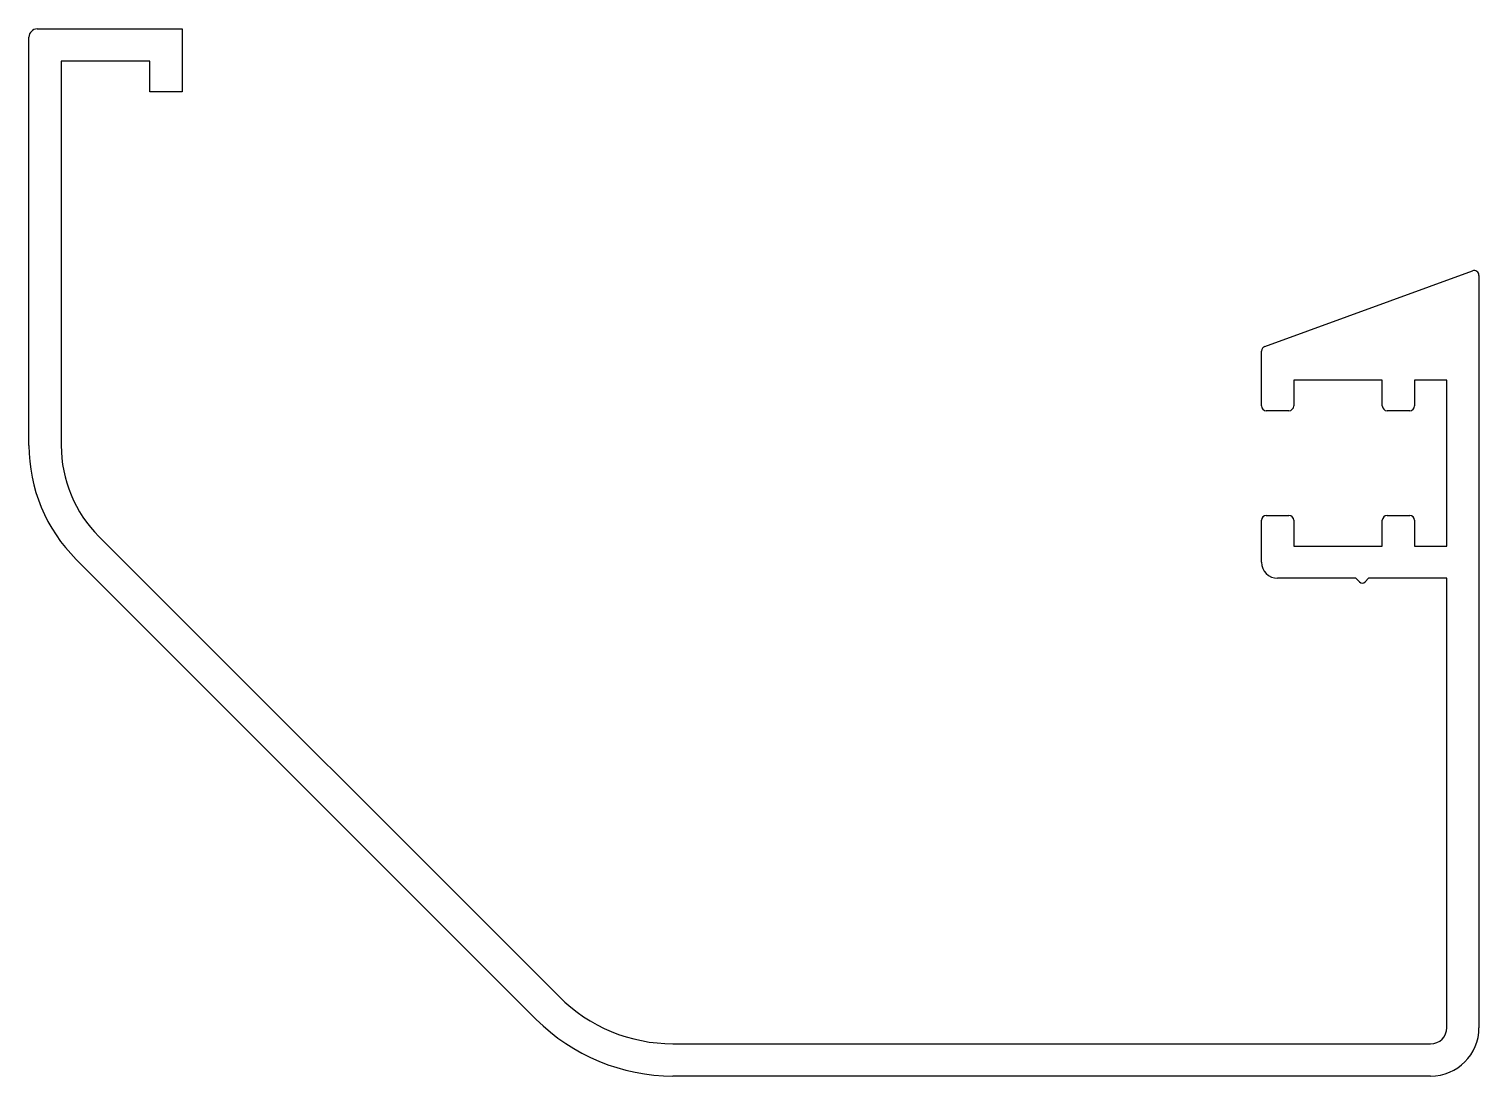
# Model space of a CAD drawing. Extents: x 2655.1 to 2745.1, y 630.3 to 695.3.
import ezdxf

# ---------------------------------------------------------------- set-up
doc = ezdxf.new("R2010")
doc.units = 0
doc.layers.get('0').update_dxf_attribs({"linetype": 'CONTINUOUS'})

msp = doc.modelspace()

# ---------------------------------------------------------------- linework, layer by layer
for p, q in [((2655.053, 669.451), (2655.053, 694.809)), ((2655.553, 695.309), (2664.553, 695.309)), ((2664.553, 695.309), (2664.553, 691.409)), ((2662.553, 693.309), (2657.053, 693.309)), ((2657.053, 693.309), (2657.053, 669.451)), ((2662.553, 691.409), (2662.553, 693.309)), ((2664.553, 691.409), (2662.553, 691.409)), ((2731.751, 675.595), (2744.651, 680.291)), ((2745.053, 680.009), (2745.053, 633.309)), ((2731.553, 671.909), (2731.553, 675.314)), ((2733.553, 673.509), (2733.553, 671.909)), ((2739.053, 673.509), (2733.553, 673.509)), ((2739.053, 671.909), (2739.053, 673.509)), ((2741.053, 673.509), (2741.053, 671.909)), ((2743.053, 673.509), (2741.053, 673.509)), ((2743.053, 663.209), (2743.053, 673.509)), ((2733.253, 671.609), (2731.853, 671.609)), ((2740.753, 671.609), (2739.353, 671.609)), ((2731.853, 665.109), (2733.253, 665.109)), ((2739.353, 665.109), (2740.753, 665.109)), ((2731.553, 662.209), (2731.553, 664.809)), ((2733.553, 664.809), (2733.553, 663.209)), ((2739.053, 663.209), (2739.053, 664.809)), ((2741.053, 664.809), (2741.053, 663.209)), ((2659.396, 663.794), (2687.953, 635.238)), ((2733.553, 663.209), (2739.053, 663.209)), ((2741.053, 663.209), (2743.053, 663.209)), ((2686.539, 633.824), (2657.982, 662.38)), ((2737.403, 661.209), (2732.553, 661.209)), ((2737.627, 660.986), (2737.403, 661.209)), ((2738.203, 661.209), (2737.98, 660.986)), ((2743.053, 661.209), (2738.203, 661.209)), ((2743.053, 633.309), (2743.053, 661.209)), ((2695.024, 632.309), (2742.053, 632.309)), ((2742.053, 630.309), (2695.024, 630.309))]:
    msp.add_line(p, q)
for centre, radius, start, end in [((2655.553, 694.809), 0.5, 90, 180), ((2744.753, 680.009), 0.3, 360, 110), ((2731.853, 675.314), 0.3, 110, 180), ((2731.853, 671.909), 0.3, 180, 270), ((2733.253, 671.909), 0.3, 270, 0), ((2739.353, 671.909), 0.3, 180, 270), ((2740.753, 671.909), 0.3, 270, 0), ((2665.053, 669.451), 10, 180, 225), ((2665.053, 669.451), 8, 180, 225), ((2731.853, 664.809), 0.3, 90, 180), ((2733.253, 664.809), 0.3, 360, 90), ((2739.353, 664.809), 0.3, 90, 180), ((2740.753, 664.809), 0.3, 360, 90), ((2732.553, 662.209), 1, 180, 270), ((2737.803, 661.162), 0.25, 225, 315), ((2695.024, 642.309), 10, 225, 270), ((2695.024, 642.309), 12, 225, 270), ((2742.053, 633.309), 3, 270, 0), ((2742.053, 633.309), 1, 270, 0)]:
    msp.add_arc(centre, radius, start, end)

doc.saveas('drawing.dxf')
